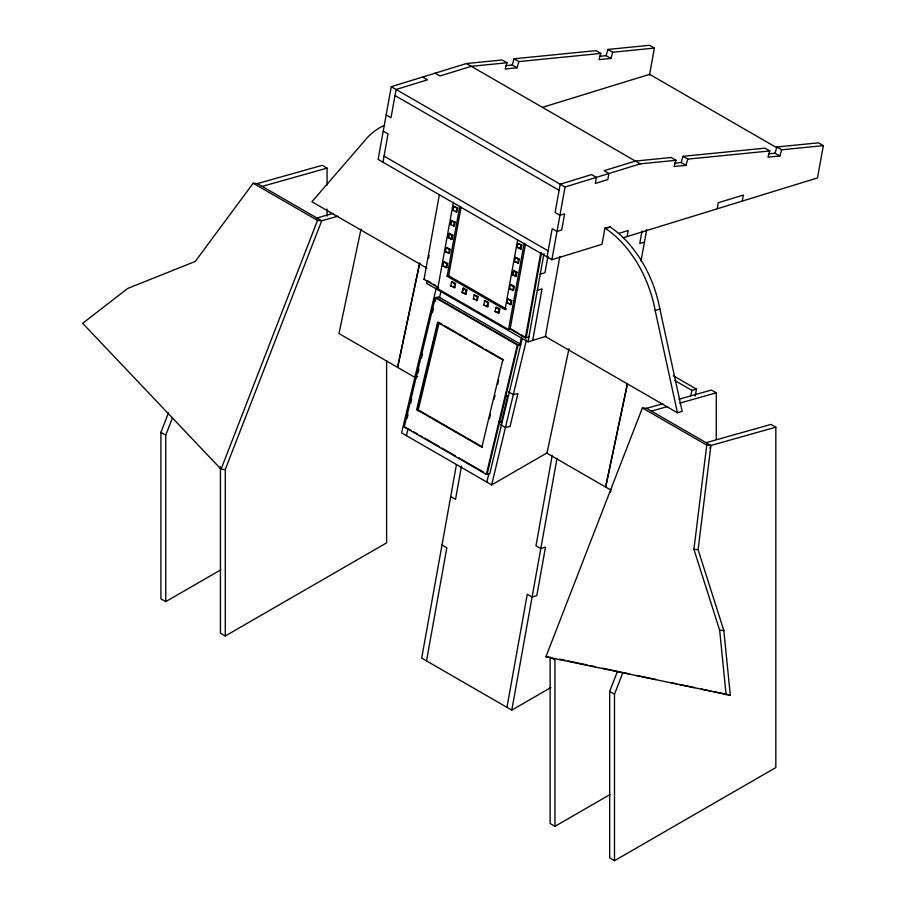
<?xml version="1.0" encoding="UTF-8"?>
<svg xmlns="http://www.w3.org/2000/svg" width="906" height="906" viewBox="0 0 906 906"><rect width="100%" height="100%" fill="white"/><g stroke="black" fill="none" stroke-linecap="round" stroke-linejoin="round"><path stroke-width="1.36" d="M726.114 694.823L719.658 630.202L693.917 549.319L706.748 445.118L642.388 407.96L545.922 656.771L730.293 695.196L723.837 630.565L698.096 549.693L710.927 445.48L646.567 408.323L642.388 407.96M456.443 464.631L421.686 658.118L511.788 710.134L550.882 687.563M426.511 660.904L446.828 547.813L442.003 545.027M461.516 466.035L455.525 499.353L450.701 496.567M506.964 707.348L527.269 594.257L532.105 597.043L536.805 595.593L545.503 547.122L540.803 548.583L535.978 545.797L552.184 455.559M511.788 710.134L557.009 458.345M649.511 75.005L654.381 48.086L612.75 52.231L610.904 58.448L599.013 59.626L600.859 53.42L518.889 61.574L517.043 67.791L505.152 68.981L506.998 62.763L502.173 59.977L466.488 63.533L391.279 86.693L378.119 159.411L551.89 259.728L602.026 244.292L604.97 228.142L610.372 227.089A101.042 70.068 72.9 0 1 634.325 250.294L639.466 257.598A101.042 70.068 72.9 0 1 659.874 309.048L682.15 411.324L677.45 412.774L545.378 336.522L559.851 256.489M382.955 162.197L388.062 133.918L383.238 131.132M438.685 287.836L424.031 279.376L439.399 194.45M428.595 258.255L429.093 255.469M427.145 280.566L426.647 283.351L528.005 341.868L545.978 336.33M453.362 202.355L437.745 288.686L508.549 329.558L510.112 329.082L525.48 244.144M442.864 265.922L443.589 261.879L444.37 261.641L447.587 263.499L446.862 267.542L442.864 265.922L446.862 267.542M445.424 251.777L446.148 247.734L446.93 247.497L450.146 249.354L449.421 253.397L445.424 251.777L448.345 252.774M447.972 237.632L448.708 233.601L449.489 233.352L452.706 235.209L451.981 239.252L447.972 237.632L448.764 237.395L449.489 233.352M450.35 224.507L451.086 220.464L455.084 222.083L454.359 226.126L450.35 224.507L451.131 224.269M452.909 210.362L453.646 206.319L457.643 207.938L456.907 211.981L452.909 210.362L453.691 210.124M451.381 222.921L451.868 220.226M446.08 267.78L446.805 263.737L447.587 263.499M448.64 253.635L449.365 249.592L450.146 249.354M451.199 239.49L451.924 235.458L452.706 235.209M453.566 226.364L454.302 222.321L455.084 222.083M456.126 212.219L456.862 208.176L457.643 207.938M517.688 239.694L505.027 309.682L447.111 276.239L459.772 206.251M447.111 276.239L448.674 275.752L461.086 207.146M450.837 285.956L451.562 281.925L452.343 281.675L455.559 283.533L454.835 287.576L450.837 285.956L454.835 287.576M454.053 287.814L454.778 283.782L455.559 283.533M462.094 292.468L462.83 288.425L463.612 288.187L466.828 290.045L466.092 294.076L462.094 292.468L466.092 294.076M463.125 290.871L463.612 288.187M465.31 294.325L466.046 290.282L466.828 290.045M473.362 298.969L474.087 294.926L478.085 296.545L477.36 300.588L473.362 298.969L474.144 298.72M476.579 300.826L477.303 296.783L478.085 296.545M483.815 305.005L484.551 300.962L485.333 300.724L488.549 302.581L487.813 306.624L483.815 305.005L487.813 306.624M487.032 306.862L487.768 302.819L488.549 302.581M495.072 311.505L495.809 307.462L496.59 307.225L499.806 309.082L499.081 313.125L495.072 311.505L498.006 312.502M498.3 313.363L499.025 309.32L499.806 309.082M507.032 302.966L507.756 298.923L511.754 300.543L511.029 304.586L507.032 302.966L507.813 302.729M509.58 288.821L510.316 284.79L511.097 284.541L514.314 286.398L513.589 290.441L509.58 288.821L512.513 289.818M512.139 274.688L512.875 270.645L513.657 270.396L516.873 272.264L516.148 276.296L512.139 274.688L512.932 274.439L513.657 270.396M514.517 261.551L515.254 257.508L516.035 257.27L519.251 259.127L518.515 263.17L514.517 261.551L518.515 263.17M517.077 247.406L517.813 243.363L521.811 244.982L521.075 249.025L517.077 247.406L517.858 247.168M510.248 304.824L510.973 300.781L511.754 300.543M512.807 290.679L513.532 286.647L514.314 286.398M515.367 276.545L516.092 272.502L516.873 272.264M517.734 263.408L518.47 259.365L519.251 259.127M520.293 249.263L521.029 245.232L521.811 244.982M508.549 329.558L524.166 243.227M509.523 328.731L525.401 337.904L540.757 252.967M526.182 337.666L541.55 252.729M528.005 341.868L543.985 253.521M547.065 256.942L552.184 228.663L557.009 231.449L561.709 230.011L564.631 213.839L559.931 215.288L555.106 212.502L560.214 184.235L591.561 174.575L596.386 177.361L595.287 183.431L607.824 179.569L608.923 173.499L604.098 170.713L635.434 161.064L671.108 157.508L675.944 160.294L674.098 166.511L685.989 165.334L687.835 159.116L769.806 150.951L767.96 157.168L779.851 155.979L781.697 149.773L823.328 145.628L817.484 177.927L623.147 237.78M532.705 340.418L542.026 288.901L537.326 290.35M547.937 256.205L544.948 272.74L540.248 274.19M551.89 259.728L565.05 187.021L640.259 163.85L675.944 160.294M627.099 236.568L628.198 230.509L618.957 233.352M641.992 231.143L639.749 243.544L644.449 242.095M641.018 261.041L646.691 229.694M717.201 208.81L718.288 202.751L743.362 195.028L742.263 201.098M568.979 348.697L546.986 453.204L610.587 489.92M605.695 487.1L627.405 383.974L605.593 487.032M361.041 229.082L338.957 333.533L415.99 378.006M397.564 367.372L419.727 262.966L397.677 367.428M690.746 395.865L691.912 390.373L696.555 389.184L695.106 396.047M436.318 287.882L401.573 432.853L491.675 484.869L547.19 452.819M522.094 338.844L489.784 473.645L486.341 474.359L404.28 426.986L435.276 297.655L438.731 296.942L520.78 344.314L517.337 345.027L435.276 297.655M407.032 418.572L408.017 414.438M410.656 403.43L411.641 399.308M417.915 373.17L418.9 369.036M421.539 358.029L422.524 353.906M432.422 312.627L433.408 308.493M435.061 301.619L436.046 297.496L518.107 344.869L487.111 474.2M406.398 435.639L408.04 428.798M439.512 297.508L441.143 290.667M416.692 409.614L437.598 322.355L438.368 322.196L417.462 409.455L416.692 409.614L481.856 447.224L502.762 359.976L503.532 359.818L485.423 349.376M417.972 411.052L439.161 322.649M489.478 418.447L490.463 414.348M494.053 399.353L495.038 395.265M497.654 384.359L498.628 380.271M486.341 474.359L517.337 345.027M486.85 482.083L488.821 473.883M519.625 345.322L521.596 337.123M507.722 395.797L501.324 422.479L499.172 421.245M491.675 484.869L526.42 339.909M505.616 65.662L512.218 65.005L514.064 58.788L596.035 50.634L600.859 53.42M599.478 56.319L606.08 55.662L607.926 49.445L649.557 45.3L654.381 48.086M674.551 163.205L681.165 162.548L683.011 156.33L764.97 148.165L769.806 150.951M768.413 153.85L775.026 153.193L776.872 146.987L818.492 142.842L823.328 145.628M220.747 569.863L165.741 601.618L160.917 598.832L160.917 432.355L168.573 412.615M165.741 601.618L165.741 435.14L172.378 418.04M221.064 469.217L82.672 323.34L127.712 288.436L195.288 261.438L253.17 183.239L257.349 183.612L321.709 220.77L225.243 469.591L221.064 469.217L317.53 220.396L321.709 220.77L337.938 216.194M706.102 442.694L771.006 424.404L775.83 427.19L775.83 767.552L614.495 860.7L609.67 857.914L609.67 691.437L617.314 671.697M614.495 860.7L614.495 694.223L622.66 673.169M709.908 448.119L710.927 445.48L775.83 427.19M220.441 466.726L220.441 633.203L225.277 635.989L386.613 542.841L386.613 360.656M554.959 826.329L554.959 659.862L550.135 657.077L550.135 823.543L554.959 826.329L609.965 794.573M542.626 107.293L649.636 74.337L777.008 147.871M424.031 279.376L424.812 279.139M604.97 228.142L610.372 227.089M525.401 337.904L528.923 336.817M677.45 412.774L655.174 310.498L659.874 309.048M257.349 183.612L322.253 165.322L327.077 168.108L327.077 185.051M262.174 186.398L327.077 168.108M316.885 217.984L333.102 213.408M646.567 408.323L662.796 403.759M679.024 399.184L711.47 390.033L716.306 392.819L716.306 439.421M651.391 411.109L667.62 406.545M679.794 403.113L716.306 392.819M505.808 396.194L508.481 395.639M404.28 426.986L411.177 430.361M499.41 422.875L502.094 422.321M506.998 62.763L471.313 66.319L439.976 75.968L435.152 73.182M706.748 445.118L710.927 445.48M693.917 549.319L698.096 549.693M719.658 630.202L723.837 630.565M545.922 656.771L548.708 657.02M559.738 659.172L565.242 660.338M567.983 660.916L587.247 664.981M589.999 665.57L595.502 666.725M602.377 668.186L621.629 672.252M624.381 672.83L629.885 673.996M636.759 675.446L656.023 679.511M671.153 682.705L676.646 683.871M679.398 684.449L694.528 687.643M701.414 689.092L711.04 691.131M713.792 691.708L730.293 695.196M607.926 49.445L612.75 52.231M776.872 146.987L781.697 149.773M606.08 55.662L610.904 58.448M775.026 153.193L779.851 155.979M514.064 58.788L518.889 61.574M683.011 156.33L687.835 159.116M512.218 65.005L517.043 67.791M681.165 162.548L685.989 165.334M466.488 63.533L640.259 163.85M422.615 77.044L427.439 79.83L396.103 89.479L390.996 117.757L386.16 114.971M391.279 86.693L565.05 187.021M395.005 95.538L559.127 190.294M384.042 156.126L548.164 250.883M453.646 206.319L456.862 208.176M517.813 243.363L521.029 245.232M518.934 247.791L521.075 249.025M451.086 220.464L454.302 222.321M515.254 257.508L518.47 259.365M448.708 233.601L451.924 235.458M512.875 270.645L516.092 272.502M449.829 238.018L451.981 239.252M513.996 275.062L516.148 276.296M673.317 375.764L696.555 389.184M446.148 247.734L449.365 249.592M510.316 284.79L513.532 286.647M674.777 380.486L691.912 390.373M443.589 261.879L446.805 263.737M507.756 298.923L510.973 300.781M508.878 303.34L511.029 304.586M448.674 275.752L506.601 309.195M451.562 281.925L454.778 283.782M462.83 288.425L466.046 290.282M474.087 294.926L477.303 296.783M484.551 300.962L487.768 302.819M495.809 307.462L499.025 309.32M426.873 268.119L311.924 201.744L363.487 142.117A101.042 70.068 72.9 0 1 384.427 125.356M427.258 280.543L430.928 282.661M433.351 284.065L435.809 285.481M510.305 328.493L518.866 333.442M521.29 334.835L524.959 336.953M253.17 183.239L317.53 220.396M439.569 322.898L441.992 324.291M444.404 325.684L467.326 338.923M469.738 340.316L483.011 347.983M437.598 322.355L502.762 359.976M508.481 391.811L513.317 394.597L517.904 393.646L510.033 426.5L505.435 427.439L500.61 424.654M415.344 375.424L417.757 376.817M417.462 409.455L482.615 447.077M413.623 431.777L417.304 433.895M419.75 435.31L422.196 436.726M424.642 438.142L439.342 446.624M441.788 448.04L455.265 455.82M458.934 457.938L483.43 472.083M160.917 432.355L165.741 435.14M609.67 691.437L614.495 694.223M610.746 489.263L610.746 492.083M327.077 209.06L327.077 216.126M225.277 469.512L225.277 635.989M605.672 228.539A101.042 70.068 72.9 0 1 629.625 251.743L634.766 259.048A101.042 70.068 72.9 0 1 655.174 310.498"/></g></svg>
